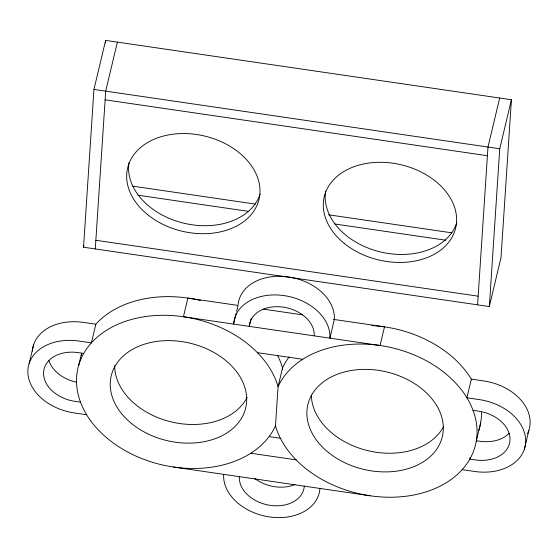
<?xml version="1.0" encoding="UTF-8"?>
<svg xmlns="http://www.w3.org/2000/svg" width="558" height="558" viewBox="0 0 558 558"><rect width="100%" height="100%" fill="white"/><g stroke="black" fill="none" stroke-linecap="round" stroke-linejoin="round"><path stroke-width="0.84" d="M83.533 247.222L93.946 89.433L105.629 40.399L511.428 99.736L501.014 257.524L489.331 306.558L83.533 247.222L83.909 245.625M105.455 43.001L105.629 40.399M95.278 248.945L105.699 91.156L117.382 42.115M275.485 425.859A103.293 74.8 13.4 0 1 115.931 444.859A103.293 74.8 13.4 0 1 124.05 321.813A103.293 74.8 13.4 0 1 278.072 386.659A103.293 74.8 13.4 0 1 437.625 367.666A103.293 74.8 13.4 0 1 429.507 490.705A103.293 74.8 13.4 0 1 275.485 425.859L278.072 386.659L282.515 368.008A103.293 74.8 13.4 0 1 289.19 356.925M282.411 369.64L282.515 368.008A103.293 74.8 13.4 0 0 277.424 355.202M477.578 304.842L487.992 147.054L499.675 98.013M489.331 306.558L499.745 148.77L511.428 99.736M29.162 363.453L33.606 344.795M78.741 365.12L81.58 353.263M236.229 313.059L233.6 324.086A48.818 35.356 13.4 0 1 284.085 295.607A48.818 35.356 13.4 0 1 329.876 338.162L334.319 319.504A48.818 35.356 13.4 0 0 289.065 277.033A48.818 35.356 13.4 0 0 238.113 304.633M236.634 311.364L238.043 305.428L187.865 298.091L183.422 316.749L380.054 345.5L384.497 326.842L333.342 319.364M251.086 318.744L249.273 326.374A32.929 23.848 13.4 0 1 283.318 307.165A32.929 23.848 13.4 0 1 314.21 335.867M470.227 457.4L469.822 459.095L475.325 459.904A33.508 24.266 13.4 0 0 509.97 440.36A33.508 24.266 13.4 0 0 478.548 411.155L473.038 410.346M476.218 441.455L480.661 422.797M524.394 449.071L528.838 430.413M93.946 89.433L499.745 148.77M105.127 99.826L487.42 155.724M132.797 186.177L255.271 204.082M328.578 214.802L451.917 232.839M137.721 195.167L248.589 211.384M334.946 224.009L445.807 240.219M95.85 240.275L478.15 296.172M263.453 309.146L302.415 314.838M257.454 352.663L302.743 359.289M83.735 353.423L78.232 352.621A33.508 24.266 13.4 0 0 43.587 372.165A33.508 24.266 13.4 0 0 75.009 401.369L80.519 402.172M476.33 440.743L479.768 441.245A33.508 24.266 13.4 0 0 509.105 433.329M269.409 436.649L280.73 438.302M86.65 414.74L74.249 412.927A49.397 35.775 13.4 0 1 27.914 369.87A49.397 35.775 13.4 0 1 78.992 341.064L91.393 342.877L95.837 324.219L83.435 322.405A49.397 35.775 13.4 0 0 32.357 351.219M462.163 469.648L474.565 471.461A49.397 35.775 13.4 0 0 525.643 442.647A49.397 35.775 13.4 0 0 479.308 399.598L466.906 397.784L471.35 379.126L483.751 380.94A49.397 35.775 13.4 0 1 527.554 433.608M250.814 453.236L296.103 459.855M173.503 467.025L370.135 495.776M260.112 194.142A67.539 48.909 13.4 0 1 183.938 223.214A67.539 48.909 13.4 0 1 128.954 162.964M456.744 222.893A67.539 48.909 13.4 0 1 380.075 251.846A67.539 48.909 13.4 0 1 325.698 190.989M481.498 412.383A103.293 74.8 13.4 0 1 478.799 430.225M371.767 325.572A103.293 74.8 13.4 0 1 471.81 379.893M81.342 355.383A103.293 74.8 13.4 0 1 81.538 353.898M95.285 324.84A103.293 74.8 13.4 0 1 200.524 300.532M76.495 382.181A33.508 24.266 13.4 0 1 48.86 360.398M319.957 488.438A48.818 35.356 13.4 0 1 269.472 516.917A48.818 35.356 13.4 0 1 223.681 474.363M304.284 486.144A32.929 23.848 13.4 0 1 270.239 505.353A32.929 23.848 13.4 0 1 239.347 476.651M294.819 484.623A32.929 23.848 13.4 0 1 254.567 478.352M247.152 397.387A69.122 50.06 13.4 0 1 171.111 421.876A69.122 50.06 13.4 0 1 114.669 365.539M443.394 426.877A69.122 50.06 13.4 0 1 367.701 450.62A69.122 50.06 13.4 0 1 311.308 395.05M147.626 214.67A67.539 48.909 13.4 0 0 258.208 202.136A67.539 48.909 13.4 0 0 174.131 134.066A67.539 48.909 13.4 0 0 147.626 214.67M344.258 243.421A67.539 48.909 13.4 0 0 454.84 230.886A67.539 48.909 13.4 0 0 370.763 162.817A67.539 48.909 13.4 0 0 344.258 243.421M131.688 423.661A69.122 50.06 13.4 0 0 244.878 410.834A69.122 50.06 13.4 0 0 158.821 341.161A69.122 50.06 13.4 0 0 131.688 423.661M328.32 452.412A69.122 50.06 13.4 0 0 441.511 439.585A69.122 50.06 13.4 0 0 355.453 369.912A69.122 50.06 13.4 0 0 328.32 452.412"/></g></svg>
